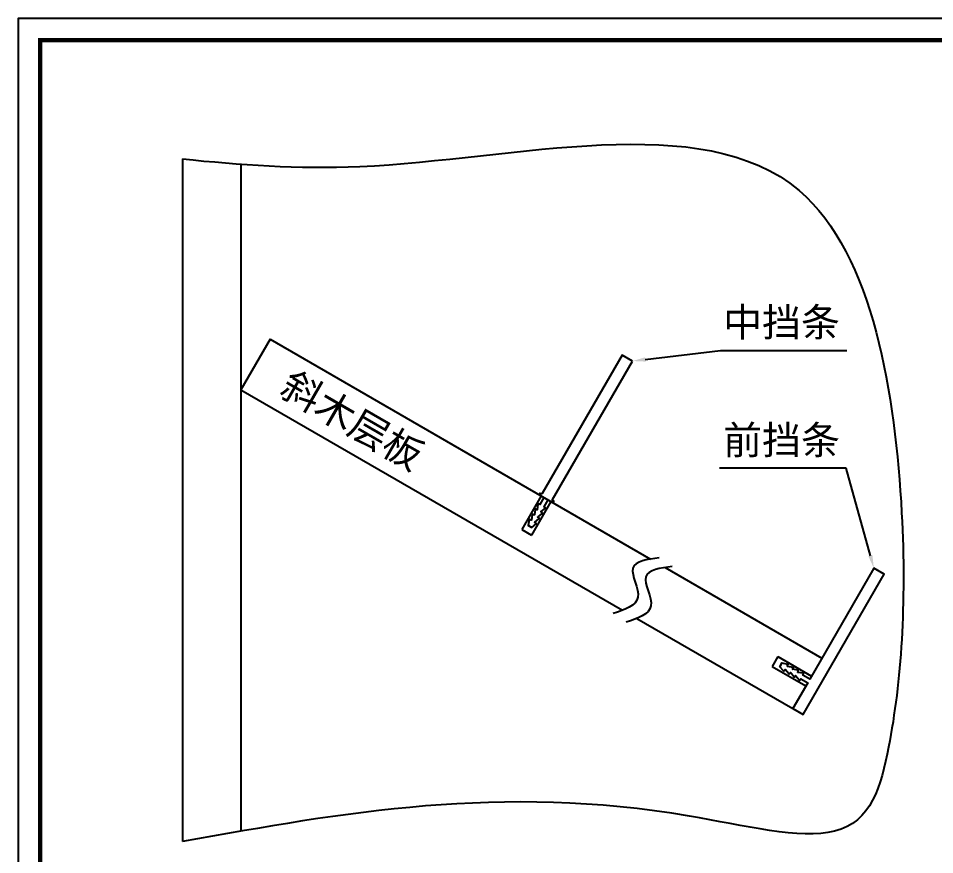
# Model space of a CAD drawing. Header units: millimetres. Extents: x 0 to 1097966, y -63096 to 223085.
# Drawn here: x 337985.2 to 338267.9, y -60883.3 to -60625.4 of the extents above; entities that cross this region are included whole.
import ezdxf
from ezdxf import colors
from ezdxf.entities.mleader import LeaderData, LeaderLine
from ezdxf.math import Vec2, Vec3

# ---------------------------------------------------------------- set-up
doc = ezdxf.new("R2010")
doc.units = ezdxf.units.MM
doc.layers.add('Z☆09 辅助线', color=60, linetype='Continuous')
doc.styles.get("Standard").update_dxf_attribs({"font": 'arial.ttf'})
doc.styles.add('宋体', font='')
doc.styles.get('宋体').set_extended_font_data('SimSun')

# ---------------------------------------------------------------- blocks, each defined once
blk = doc.blocks.new('硒鼓摇下挫屯')
for points in [[(338199.32, -60322.23), (338197.8, -60322.78, -0.536564), (338197.58, -60322.64), (338197.58, -60322.24), (338195.1, -60322.24), (338195.1, -60331.44), (338191.4, -60331.44), (338191.4, -60281.44), (338195.1, -60281.44), (338195.1, -60320.93), (338197.58, -60320.93), (338197.58, -60320.54, -0.536564), (338197.8, -60320.39), (338199.32, -60320.99)], [(338199.32, -60322.22, -0.536564), (338199.44, -60322.3), (338199.44, -60322.66, 0.542957), (338199.66, -60322.8), (338201.18, -60322.2, -0.536564), (338201.3, -60322.28), (338201.3, -60322.63, 0.542957), (338201.52, -60322.78), (338203.04, -60322.2, -0.542957), (338203.16, -60322.28), (338203.16, -60322.64, 0.520748), (338203.37, -60322.79), (338205.02, -60322.24), (338205.02, -60320.93), (338203.37, -60320.39, 0.520748), (338203.16, -60320.54), (338203.16, -60320.9, -0.542957), (338203.04, -60320.97), (338201.52, -60320.39, 0.542957), (338201.3, -60320.54), (338201.3, -60320.9, -0.536564), (338201.18, -60320.97)], [(338199.32, -60320.99, 0.536564), (338199.44, -60320.92), (338199.44, -60320.56, -0.542957), (338199.66, -60320.41), (338201.18, -60320.97)]]:
    blk.add_lwpolyline(points, format="xyb")
at = {"layer": 'Z☆09 辅助线'}
blk.add_lwpolyline([(338205.02, -60320.92), (338205.02, -60322.25)], dxfattribs=at)
blk = doc.blocks.new('tgyjhr nrjedy')
blk.add_lwpolyline([(338297.39, -60314.42), (338293.69, -60314.42), (338293.69, -60363.7, -0.414214), (338293.39, -60364), (338293.09, -60364), (338293.09, -60364.5), (338297.99, -60364.5), (338297.99, -60364), (338297.69, -60364, -0.414214), (338297.39, -60363.7)], format="xyb", close=True)
for points in [[(338294.91, -60368.73), (338294.35, -60367.2, -0.536564), (338294.5, -60366.98), (338294.89, -60366.98), (338294.89, -60364.5)], [(338296.2, -60364.5), (338296.2, -60366.98), (338296.59, -60366.98, -0.536564), (338296.74, -60367.2), (338296.14, -60368.73)], [(338294.91, -60368.73, -0.536564), (338294.83, -60368.84), (338294.48, -60368.84, 0.542957), (338294.33, -60369.07), (338294.93, -60370.59, -0.536564), (338294.86, -60370.7), (338294.5, -60370.7, 0.542957), (338294.35, -60370.93), (338294.93, -60372.45, -0.542957), (338294.86, -60372.56), (338294.5, -60372.56, 0.520748), (338294.35, -60372.77), (338294.89, -60374.42), (338296.2, -60374.42), (338296.75, -60372.77, 0.520748), (338296.6, -60372.56), (338296.23, -60372.56, -0.542957), (338296.16, -60372.45), (338296.74, -60370.93, 0.542957), (338296.59, -60370.7), (338296.24, -60370.7, -0.536564), (338296.16, -60370.59)], [(338296.14, -60368.73, 0.536564), (338296.21, -60368.84), (338296.57, -60368.84, -0.542957), (338296.72, -60369.07), (338296.16, -60370.59)]]:
    blk.add_lwpolyline(points, format="xyb")
at = {"layer": 'Z☆09 辅助线'}
blk.add_lwpolyline([(338296.21, -60374.42), (338294.88, -60374.42)], dxfattribs=at)

msp = doc.modelspace()

# ---------------------------------------------------------------- linework, layer by layer
at = {"color": 251, "true_color": 0x636466}
for p, q in [((338035.887, -60668.77), (338035.887, -60879.263)), ((338053.887, -60670.365), (338053.887, -60876.057)), ((338062.887, -60724.383), (338053.887, -60739.971)), ((338062.887, -60724.383), (338180.252, -60792.144)), ((338053.887, -60739.971), (338171.583, -60807.923)), ((338146.477, -60772.643), (338140.477, -60783.036)), ((338149.508, -60774.393), (338143.508, -60784.786)), ((338140.477, -60783.036), (338143.508, -60784.786)), ((338184.741, -60794.736), (338233.097, -60822.654)), ((338175.954, -60810.447), (338224.097, -60838.242)), ((338219.508, -60822.192), (338217.758, -60825.223)), ((338219.508, -60822.192), (338229.9, -60828.192)), ((338217.758, -60825.223), (338228.15, -60831.223))]:
    msp.add_line(p, q, dxfattribs=at)
msp.add_lwpolyline([(337985.218, -61026.37), (338552.218, -61026.37), (338552.218, -60625.42), (337985.218, -60625.42)], close=True)
at = {"const_width": 1.35}
msp.add_lwpolyline([(337991.968, -61019.62), (338545.468, -61019.62), (338545.468, -60632.17), (337991.968, -60632.17)], close=True, dxfattribs=at)
at = {"color": 251, "true_color": 0x636466}
msp.add_open_spline([(338035.887, -60668.77), (338053.43, -60670.537), (338115.695, -60675.385), (338240.253, -60640.768), (338261.186, -60777.383), (338256.613, -60843.177), (338245.413, -60883.516), (338148.528, -60858.881), (338085.074, -60870.362), (338035.887, -60879.263)], degree=3, knots=[11.2379128, 11.2379128, 11.2379128, 11.2379128, 65.5754566, 201.3459159, 305.5569246, 388.8877838, 437.737985, 483.0698113, 639.3663028, 639.3663028, 639.3663028, 639.3663028], dxfattribs=at)
for points in [[(338182.904, -60791.765), (338174.807, -60794.894), (338176.32, -60803.88), (338168.663, -60808.951)], [(338186.91, -60794.434), (338178.813, -60797.563), (338180.327, -60806.549), (338172.67, -60811.62)]]:
    msp.add_spline(points, degree=3, dxfattribs=at)

# ---------------------------------------------------------------- block references
at = {"color": 251, "true_color": 0x636466, "rotation": 329.9999999999999}
msp.add_blockref('tgyjhr nrjedy', (75357.706, 160651.443), dxfattribs=at)
at = {"color": 251, "true_color": 0x636466, "xscale": -1, "rotation": 329.9999999999999}
msp.add_blockref('硒鼓摇下挫屯', (661275.364, -177687.229), dxfattribs=at)

# ---------------------------------------------------------------- texts
at = {"color": 252, "true_color": 0x939598, "char_height": 8.8039, "width": 65.8175, "attachment_point": 4, "style": '宋体'}
for s, insert in [('中挡条', (338202.621, -60719.599)), ('前挡条', (338202.621, -60755.897))]:
    msp.add_mtext(s, dxfattribs=dict(at, insert=insert))
at = {"color": 252, "true_color": 0x939598, "insert": (338067.239, -60737.789), "char_height": 8.8039, "width": 65.8175, "attachment_point": 4, "rotation": 330, "style": '宋体'}
msp.add_mtext('斜木层板', dxfattribs=at)

# ---------------------------------------------------------------- leaders
at = {"color": 251, "true_color": 0x636466}
ml = msp.add_multileader_mtext('Standard', dxfattribs=at)
ml.set_content('', color=(99, 100, 102))
ml.set_leader_properties()
ml.build(insert=Vec2(0, 0))
ctx = ml.context
ctx.base_point, ctx.plane_origin = Vec3(338240.811, -60727.833), Vec3(338153.938, -60751.84)
notes = []
notes.append((ctx, [(0, (1, 1, 0), (338201.798, -60727.833), (1, 0), 39.013, [(0, [(338174.635, -60731.073)], 0, [])])]))
ctx.mtext.insert, ctx.mtext.flow_direction = Vec3(338242.811, -60725.833), 5
ml = msp.add_multileader_mtext('Standard', dxfattribs=at)
ml.set_content('', color=(99, 100, 102))
ml.set_leader_properties()
ml.build(insert=Vec2(0, 0))
ctx = ml.context
ctx.base_point, ctx.plane_origin = Vec3(338197.523, -60764.131), Vec3(338288.395, -60788.138)
ctx.text_align_type = 2
notes.append((ctx, [(0, (1, 1, 0), (338240.536, -60764.131), (-1, 0), 39.013, [(0, [(338249.097, -60794.941)], 0, [])])]))
ctx.mtext.insert, ctx.mtext.alignment, ctx.mtext.flow_direction = Vec3(338199.523, -60762.131), 3, 5
for ctx, leaders in notes:
    for number, flags, end, landing, length, lines in leaders:
        leader = LeaderData()
        leader.index, (leader.has_last_leader_line, leader.has_dogleg_vector, leader.attachment_direction) = number, flags
        leader.last_leader_point, leader.dogleg_vector, leader.dogleg_length = Vec3(end), Vec3(landing), length
        for number, points, colour, breaks in lines:
            line = LeaderLine()
            line.index, line.vertices, line.color, line.breaks = number, Vec3.list(points), colors.encode_raw_color(colour), breaks
            leader.lines.append(line)
        ctx.leaders.append(leader)

doc.saveas('drawing.dxf')
